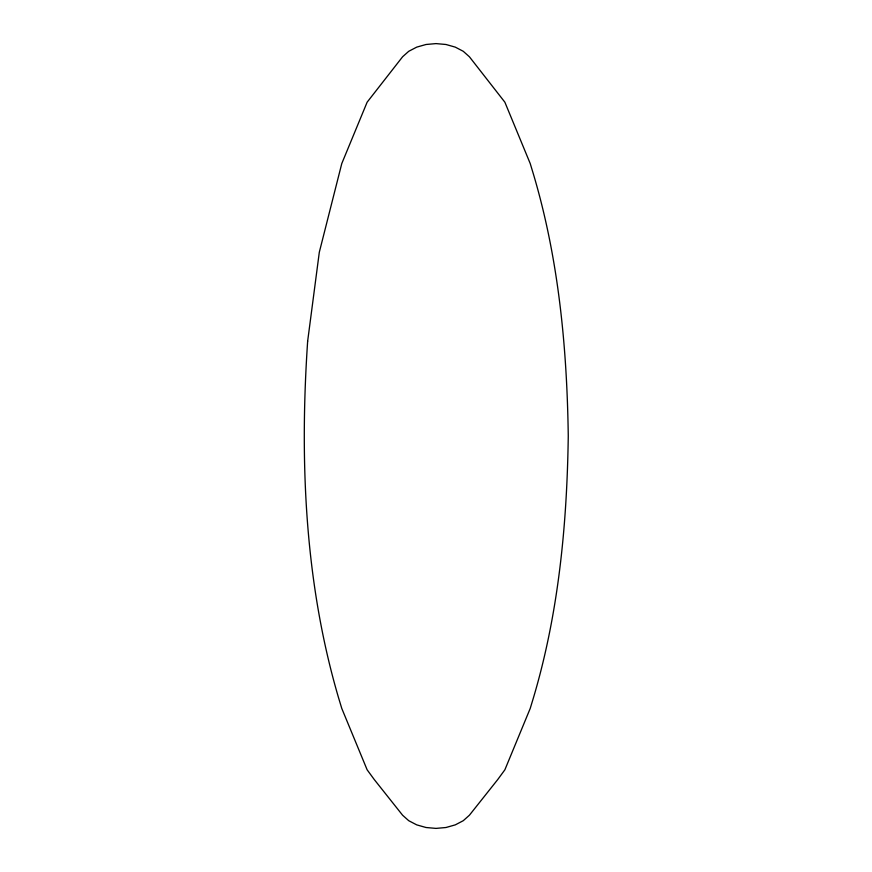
<?xml version="1.0" encoding="UTF-8"?>
<svg xmlns="http://www.w3.org/2000/svg" width="872" height="872" viewBox="0 0 872 872"><rect width="100%" height="100%" fill="white"/><g stroke="black" fill="none" stroke-linecap="round" stroke-linejoin="round"><path stroke-width="1.31" d="M307.653 341.203C299.597 460.536 304.644 582.093 338.456 697.447L341.78 708.446L367.123 769.791L374.241 779.514L402.602 815.233L408.728 820.694L416.718 824.868L426.016 827.506L436 828.4L445.984 827.506L455.282 824.868L463.272 820.694L469.398 815.233L497.759 779.514L504.877 769.791L530.22 708.446L533.544 697.447C558.69 612.624 567.04 524.17 568.261 436C567.04 347.83 558.69 259.376 533.544 174.553L530.22 163.555L504.877 102.209L469.398 56.767L463.272 51.306L455.282 47.132L445.984 44.494L436 43.6L426.016 44.494L416.718 47.132L408.728 51.306L402.602 56.767L367.123 102.209L341.78 163.555L319.305 252.259L307.653 341.203"/></g></svg>
